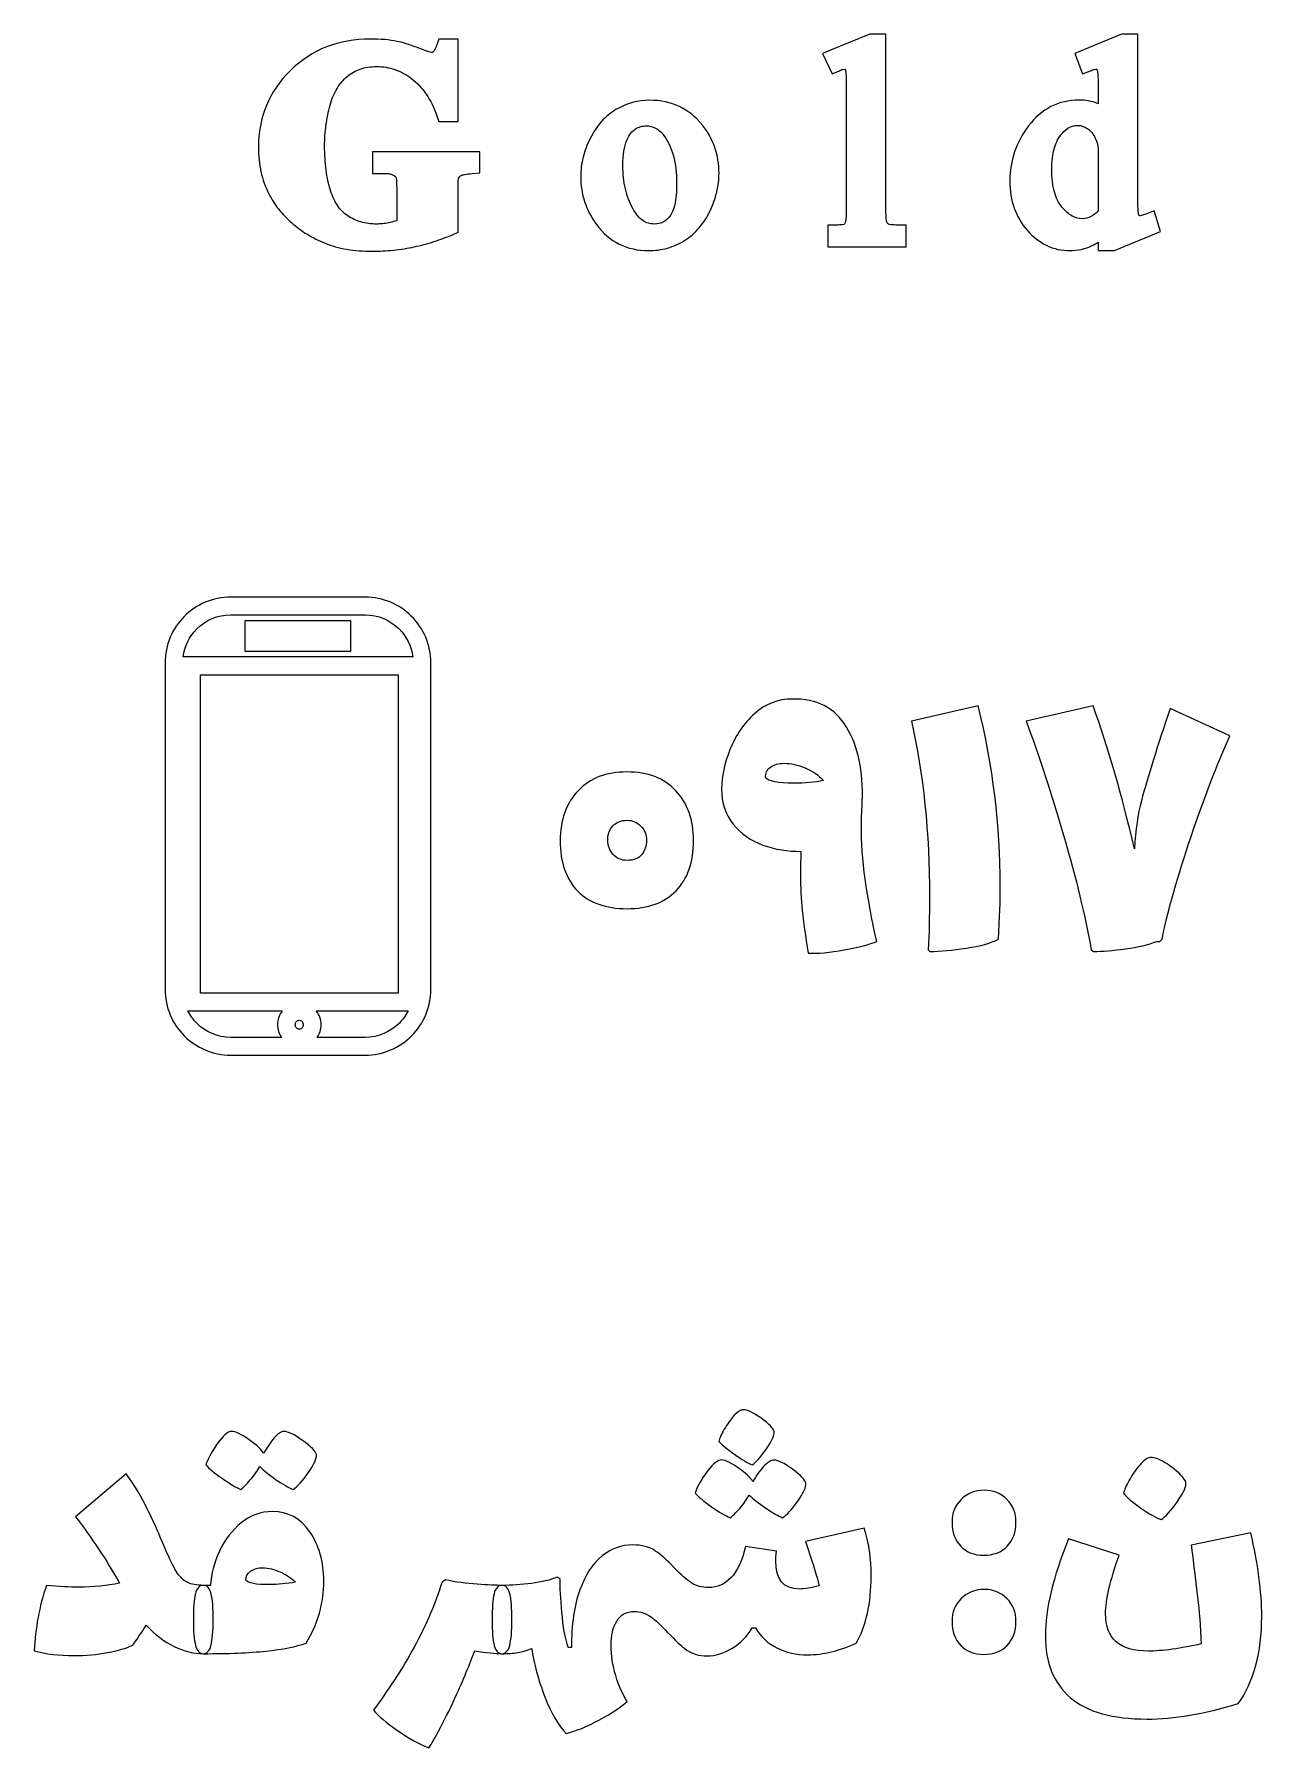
# Model space of a CAD drawing. Header units: millimetres. Extents: x -28.3 to 31.7, y -30.6 to 29.7.
# Drawn here: x 3.2 to 15.74, y -28.48 to -10.98 of the extents above; entities that cross this region are included whole.
import ezdxf

# ---------------------------------------------------------------- set-up
doc = ezdxf.new("R2010")
doc.units = ezdxf.units.MM
doc.header["$MEASUREMENT"] = 0
doc.layers.add('Layer 1', color=7, linetype='Continuous')

msp = doc.modelspace()

# ---------------------------------------------------------------- linework, layer by layer
at = {"layer": 'Layer 1', "color": 250}
for points, knots in [([(7.2886, -11.1371), (7.2965, -11.1232), (7.3044, -11.1053), (7.3119, -11.0836), (7.3119, -11.0836), (7.3318, -11.0263), (7.3318, -11.0263), (7.3318, -11.0263), (7.528, -11.0263), (7.528, -11.0263), (7.528, -11.0263), (7.528, -11.8692), (7.528, -11.8692), (7.528, -11.8692), (7.3314, -11.8692), (7.3314, -11.8692), (7.3314, -11.8692), (7.3116, -11.8112), (7.3116, -11.8112), (7.2827, -11.7269), (7.2466, -11.6526), (7.2037, -11.5889), (7.1614, -11.5264), (7.1127, -11.4741), (7.0578, -11.4324), (7.0024, -11.3903), (6.9442, -11.3586), (6.8839, -11.3376), (6.8251, -11.3173), (6.7628, -11.307), (6.6969, -11.307), (6.6349, -11.307), (6.5787, -11.3155), (6.5289, -11.3324), (6.4802, -11.3489), (6.4361, -11.3739), (6.3968, -11.4071), (6.3564, -11.4414), (6.3216, -11.4825), (6.2931, -11.5299), (6.2633, -11.5796), (6.2394, -11.6364), (6.2218, -11.7), (6.2031, -11.7676), (6.1891, -11.8366), (6.1797, -11.9066), (6.1706, -11.975), (6.1659, -12.0461), (6.1659, -12.1192), (6.1659, -12.208), (6.171, -12.2901), (6.1811, -12.3649), (6.1911, -12.4398), (6.2065, -12.5098), (6.2266, -12.5741), (6.2455, -12.6349), (6.2701, -12.6871), (6.2998, -12.7303), (6.3283, -12.7716), (6.3628, -12.806), (6.4024, -12.8328), (6.4432, -12.8604), (6.4879, -12.8812), (6.5361, -12.8949), (6.5852, -12.9089), (6.639, -12.916), (6.6969, -12.916), (6.7178, -12.916), (6.738, -12.9149), (6.7572, -12.9129), (6.7776, -12.9108), (6.7987, -12.9073), (6.8204, -12.9029), (6.8426, -12.8983), (6.8649, -12.8928), (6.8874, -12.8864), (6.8874, -12.8864), (6.9017, -12.8822), (6.9017, -12.8822), (6.9017, -12.8822), (6.9017, -12.5471), (6.9017, -12.5471), (6.9017, -12.5113), (6.9006, -12.4831), (6.8985, -12.4631), (6.8985, -12.4631), (6.8945, -12.4372), (6.8945, -12.4372), (6.8945, -12.4372), (6.8895, -12.4313), (6.8895, -12.4313), (6.8845, -12.4263), (6.8769, -12.4211), (6.8673, -12.4159), (6.8578, -12.4108), (6.847, -12.4069), (6.8357, -12.4044), (6.8231, -12.4016), (6.8076, -12.4001), (6.7896, -12.4001), (6.7896, -12.4001), (6.6554, -12.4001), (6.6554, -12.4001), (6.6554, -12.4001), (6.6554, -12.1771), (6.6554, -12.1771), (6.6554, -12.1771), (7.7516, -12.1771), (7.7516, -12.1771), (7.7516, -12.1771), (7.7516, -12.3943), (7.7516, -12.3943), (7.7516, -12.3943), (7.6719, -12.3998), (7.6719, -12.3998), (7.6412, -12.4018), (7.6151, -12.4051), (7.594, -12.4092), (7.5782, -12.4122), (7.5669, -12.4157), (7.5606, -12.419), (7.556, -12.4213), (7.5518, -12.4249), (7.5481, -12.429), (7.5426, -12.4351), (7.5379, -12.4425), (7.5345, -12.4506), (7.5345, -12.4506), (7.5318, -12.4566), (7.5318, -12.4566), (7.5318, -12.4566), (7.5309, -12.4712), (7.5309, -12.4712), (7.529, -12.4888), (7.528, -12.5142), (7.528, -12.5471), (7.528, -12.5471), (7.528, -12.9988), (7.528, -12.9988), (7.528, -12.9988), (7.477, -13.0214), (7.477, -13.0214), (7.4146, -13.0491), (7.3496, -13.0738), (7.2827, -13.0954), (7.2166, -13.1167), (7.1494, -13.1346), (7.0815, -13.1489), (7.0135, -13.1635), (6.943, -13.1745), (6.8708, -13.1819), (6.7982, -13.1894), (6.7255, -13.1932), (6.6533, -13.1932), (6.5597, -13.1932), (6.4726, -13.1864), (6.3922, -13.1732), (6.3105, -13.1598), (6.2364, -13.1392), (6.1705, -13.1121), (6.106, -13.0856), (6.0455, -13.0552), (5.9895, -13.0208), (5.9331, -12.9863), (5.8798, -12.9471), (5.83, -12.9038), (5.7804, -12.8609), (5.7359, -12.8143), (5.6968, -12.7646), (5.6579, -12.7152), (5.6241, -12.6623), (5.5959, -12.6064), (5.5602, -12.5352), (5.5333, -12.4602), (5.5156, -12.3816), (5.4978, -12.3027), (5.4887, -12.2204), (5.4887, -12.1348), (5.4887, -11.9801), (5.5162, -11.8365), (5.5709, -11.7047), (5.6255, -11.5732), (5.7076, -11.4538), (5.8165, -11.347), (6.0346, -11.1332), (6.3081, -11.0263), (6.6357, -11.0263), (6.6859, -11.0263), (6.7339, -11.0283), (6.779, -11.0323), (6.8237, -11.0361), (6.8666, -11.0421), (6.9072, -11.0501), (6.9312, -11.0544), (6.9622, -11.0625), (6.9994, -11.0741), (7.033, -11.0846), (7.0741, -11.0992), (7.1227, -11.1174), (7.1687, -11.1347), (7.2042, -11.1475), (7.2285, -11.1553), (7.2285, -11.1553), (7.2558, -11.1641), (7.2558, -11.1641), (7.2558, -11.1641), (7.2643, -11.1626), (7.2643, -11.1626), (7.2643, -11.1626), (7.275, -11.1562), (7.275, -11.1562), (7.2784, -11.1531), (7.2831, -11.1467), (7.2886, -11.1371)], [0, 0, 0, 0, 0.0140845, 0.0140845, 0.0140845, 0.028169, 0.028169, 0.028169, 0.0422535, 0.0422535, 0.0422535, 0.056338, 0.056338, 0.056338, 0.0704225, 0.0704225, 0.0704225, 0.084507, 0.084507, 0.084507, 0.0985915, 0.0985915, 0.0985915, 0.1126761, 0.1126761, 0.1126761, 0.1267606, 0.1267606, 0.1267606, 0.1408451, 0.1408451, 0.1408451, 0.1549296, 0.1549296, 0.1549296, 0.1690141, 0.1690141, 0.1690141, 0.1830986, 0.1830986, 0.1830986, 0.1971831, 0.1971831, 0.1971831, 0.2112676, 0.2112676, 0.2112676, 0.2253521, 0.2253521, 0.2253521, 0.2394366, 0.2394366, 0.2394366, 0.2535211, 0.2535211, 0.2535211, 0.2676056, 0.2676056, 0.2676056, 0.2816901, 0.2816901, 0.2816901, 0.2957746, 0.2957746, 0.2957746, 0.3098592, 0.3098592, 0.3098592, 0.3239437, 0.3239437, 0.3239437, 0.3380282, 0.3380282, 0.3380282, 0.3521127, 0.3521127, 0.3521127, 0.3661972, 0.3661972, 0.3661972, 0.3802817, 0.3802817, 0.3802817, 0.3943662, 0.3943662, 0.3943662, 0.4084507, 0.4084507, 0.4084507, 0.4225352, 0.4225352, 0.4225352, 0.4366197, 0.4366197, 0.4366197, 0.4507042, 0.4507042, 0.4507042, 0.4647887, 0.4647887, 0.4647887, 0.4788732, 0.4788732, 0.4788732, 0.4929577, 0.4929577, 0.4929577, 0.5070423, 0.5070423, 0.5070423, 0.5211268, 0.5211268, 0.5211268, 0.5352113, 0.5352113, 0.5352113, 0.5492958, 0.5492958, 0.5492958, 0.5633803, 0.5633803, 0.5633803, 0.5774648, 0.5774648, 0.5774648, 0.5915493, 0.5915493, 0.5915493, 0.6056338, 0.6056338, 0.6056338, 0.6197183, 0.6197183, 0.6197183, 0.6338028, 0.6338028, 0.6338028, 0.6478873, 0.6478873, 0.6478873, 0.6619718, 0.6619718, 0.6619718, 0.6760563, 0.6760563, 0.6760563, 0.6901408, 0.6901408, 0.6901408, 0.7042254, 0.7042254, 0.7042254, 0.7183099, 0.7183099, 0.7183099, 0.7323944, 0.7323944, 0.7323944, 0.7464789, 0.7464789, 0.7464789, 0.7605634, 0.7605634, 0.7605634, 0.7746479, 0.7746479, 0.7746479, 0.7887324, 0.7887324, 0.7887324, 0.8028169, 0.8028169, 0.8028169, 0.8169014, 0.8169014, 0.8169014, 0.8309859, 0.8309859, 0.8309859, 0.8450704, 0.8450704, 0.8450704, 0.8591549, 0.8591549, 0.8591549, 0.8732394, 0.8732394, 0.8732394, 0.8873239, 0.8873239, 0.8873239, 0.9014085, 0.9014085, 0.9014085, 0.915493, 0.915493, 0.915493, 0.9295775, 0.9295775, 0.9295775, 0.943662, 0.943662, 0.943662, 0.9577465, 0.9577465, 0.9577465, 0.971831, 0.971831, 0.971831, 0.9859155, 0.9859155, 0.9859155, 1, 1, 1, 1]), ([(11.3343, -11.1411), (11.3343, -11.1411), (11.735, -10.9773), (11.735, -10.9773), (11.735, -10.9773), (11.899, -10.9773), (11.899, -10.9773), (11.899, -10.9773), (11.899, -12.7706), (11.899, -12.7706), (11.899, -12.8096), (11.9002, -12.8406), (11.9026, -12.8632), (11.9045, -12.8809), (11.9066, -12.8924), (11.9087, -12.8972), (11.9087, -12.8972), (11.916, -12.9093), (11.916, -12.9093), (11.916, -12.9093), (11.9266, -12.9171), (11.9266, -12.9171), (11.9294, -12.9188), (11.9374, -12.9206), (11.9501, -12.9224), (11.9679, -12.925), (11.9919, -12.9264), (12.0216, -12.9264), (12.0216, -12.9264), (12.1069, -12.9264), (12.1069, -12.9264), (12.1069, -12.9264), (12.1069, -13.1475), (12.1069, -13.1475), (12.1069, -13.1475), (11.3058, -13.1475), (11.3058, -13.1475), (11.3058, -13.1475), (11.3058, -12.9264), (11.3058, -12.9264), (11.3058, -12.9264), (11.3911, -12.9264), (11.3911, -12.9264), (11.4169, -12.9264), (11.4378, -12.9251), (11.4532, -12.9228), (11.4532, -12.9228), (11.4701, -12.9196), (11.4701, -12.9196), (11.4701, -12.9196), (11.4755, -12.9148), (11.4755, -12.9148), (11.4755, -12.9148), (11.4837, -12.9001), (11.4837, -12.9001), (11.4863, -12.8941), (11.4885, -12.8814), (11.4905, -12.8625), (11.4929, -12.8397), (11.4942, -12.809), (11.4942, -12.7706), (11.4942, -12.7706), (11.4942, -11.6023), (11.4942, -11.6023), (11.4942, -11.5253), (11.4935, -11.4674), (11.4922, -11.4292), (11.4909, -11.3897), (11.4888, -11.3634), (11.4863, -11.3505), (11.4863, -11.3505), (11.482, -11.333), (11.482, -11.333), (11.482, -11.333), (11.4623, -11.336), (11.4623, -11.336), (11.4505, -11.3391), (11.4372, -11.3435), (11.4234, -11.3493), (11.4234, -11.3493), (11.3494, -11.3798), (11.3494, -11.3798), (11.3494, -11.3798), (11.2503, -11.1754), (11.2503, -11.1754), (11.2503, -11.1754), (11.3343, -11.1411), (11.3343, -11.1411)], [0, 0, 0, 0, 0.0344828, 0.0344828, 0.0344828, 0.0689655, 0.0689655, 0.0689655, 0.1034483, 0.1034483, 0.1034483, 0.137931, 0.137931, 0.137931, 0.1724138, 0.1724138, 0.1724138, 0.2068966, 0.2068966, 0.2068966, 0.2413793, 0.2413793, 0.2413793, 0.2758621, 0.2758621, 0.2758621, 0.3103448, 0.3103448, 0.3103448, 0.3448276, 0.3448276, 0.3448276, 0.3793103, 0.3793103, 0.3793103, 0.4137931, 0.4137931, 0.4137931, 0.4482759, 0.4482759, 0.4482759, 0.4827586, 0.4827586, 0.4827586, 0.5172414, 0.5172414, 0.5172414, 0.5517241, 0.5517241, 0.5517241, 0.5862069, 0.5862069, 0.5862069, 0.6206897, 0.6206897, 0.6206897, 0.6551724, 0.6551724, 0.6551724, 0.6896552, 0.6896552, 0.6896552, 0.7241379, 0.7241379, 0.7241379, 0.7586207, 0.7586207, 0.7586207, 0.7931034, 0.7931034, 0.7931034, 0.8275862, 0.8275862, 0.8275862, 0.862069, 0.862069, 0.862069, 0.8965517, 0.8965517, 0.8965517, 0.9310345, 0.9310345, 0.9310345, 0.9655172, 0.9655172, 0.9655172, 1, 1, 1, 1]), ([(14.2174, -13.1877), (14.2174, -13.1877), (14.0675, -13.1877), (14.0675, -13.1877), (14.0675, -13.1877), (14.0675, -13.1002), (14.0675, -13.1002), (14.0468, -13.1136), (14.0263, -13.1254), (14.0058, -13.1351), (13.9704, -13.1526), (13.9332, -13.1657), (13.8942, -13.1745), (13.8552, -13.1832), (13.8156, -13.1877), (13.7756, -13.1877), (13.6929, -13.1877), (13.6145, -13.1699), (13.5412, -13.1347), (13.4691, -13.1001), (13.403, -13.0489), (13.3433, -12.9818), (13.2242, -12.8472), (13.1645, -12.6773), (13.1645, -12.4721), (13.1645, -12.3704), (13.1807, -12.2725), (13.2127, -12.1789), (13.2446, -12.0859), (13.2924, -11.9972), (13.3558, -11.9134), (13.421, -11.8269), (13.4973, -11.7613), (13.5838, -11.7168), (13.6709, -11.6722), (13.767, -11.6498), (13.8717, -11.6498), (13.9388, -11.6498), (14.0011, -11.6609), (14.0583, -11.6829), (14.0583, -11.6829), (14.0675, -11.6868), (14.0675, -11.6868), (14.0675, -11.6868), (14.0675, -11.6057), (14.0675, -11.6057), (14.0675, -11.5284), (14.0667, -11.4701), (14.0652, -11.4311), (14.0637, -11.3922), (14.0616, -11.3661), (14.0587, -11.3532), (14.0587, -11.3532), (14.0539, -11.3331), (14.0539, -11.3331), (14.0468, -11.3331), (14.039, -11.3343), (14.0306, -11.3362), (14.0176, -11.3394), (14.0032, -11.344), (13.9872, -11.3501), (13.9872, -11.3501), (13.9074, -11.3801), (13.9074, -11.3801), (13.9074, -11.3801), (13.8294, -11.1725), (13.8294, -11.1725), (13.8294, -11.1725), (14.3064, -10.9775), (14.3064, -10.9775), (14.3064, -10.9775), (14.4704, -10.9775), (14.4704, -10.9775), (14.4704, -10.9775), (14.4704, -12.5525), (14.4704, -12.5525), (14.4704, -12.6312), (14.4711, -12.6908), (14.4727, -12.7307), (14.4742, -12.7716), (14.4765, -12.7987), (14.479, -12.8113), (14.479, -12.8113), (14.4849, -12.8319), (14.4849, -12.8319), (14.4911, -12.8319), (14.4988, -12.8307), (14.5075, -12.8287), (14.5203, -12.8255), (14.5357, -12.8204), (14.5532, -12.8135), (14.5532, -12.8135), (14.6384, -12.7803), (14.6384, -12.7803), (14.6384, -12.7803), (14.7041, -12.9923), (14.7041, -12.9923), (14.7041, -12.9923), (14.2341, -13.1877), (14.2341, -13.1877), (14.2341, -13.1877), (14.2174, -13.1877), (14.2174, -13.1877)], [0, 0, 0, 0, 0.0294118, 0.0294118, 0.0294118, 0.0588235, 0.0588235, 0.0588235, 0.0882353, 0.0882353, 0.0882353, 0.1176471, 0.1176471, 0.1176471, 0.1470588, 0.1470588, 0.1470588, 0.1764706, 0.1764706, 0.1764706, 0.2058824, 0.2058824, 0.2058824, 0.2352941, 0.2352941, 0.2352941, 0.2647059, 0.2647059, 0.2647059, 0.2941176, 0.2941176, 0.2941176, 0.3235294, 0.3235294, 0.3235294, 0.3529412, 0.3529412, 0.3529412, 0.3823529, 0.3823529, 0.3823529, 0.4117647, 0.4117647, 0.4117647, 0.4411765, 0.4411765, 0.4411765, 0.4705882, 0.4705882, 0.4705882, 0.5, 0.5, 0.5, 0.5294118, 0.5294118, 0.5294118, 0.5588235, 0.5588235, 0.5588235, 0.5882353, 0.5882353, 0.5882353, 0.6176471, 0.6176471, 0.6176471, 0.6470588, 0.6470588, 0.6470588, 0.6764706, 0.6764706, 0.6764706, 0.7058824, 0.7058824, 0.7058824, 0.7352941, 0.7352941, 0.7352941, 0.7647059, 0.7647059, 0.7647059, 0.7941176, 0.7941176, 0.7941176, 0.8235294, 0.8235294, 0.8235294, 0.8529412, 0.8529412, 0.8529412, 0.8823529, 0.8823529, 0.8823529, 0.9117647, 0.9117647, 0.9117647, 0.9411765, 0.9411765, 0.9411765, 0.9705882, 0.9705882, 0.9705882, 1, 1, 1, 1]), ([(8.9919, -11.8705), (9.0364, -11.8209), (9.0864, -11.7797), (9.1415, -11.7474), (9.2505, -11.6834), (9.3664, -11.6513), (9.4885, -11.6513), (9.5986, -11.6513), (9.6989, -11.6727), (9.7889, -11.7151), (9.8791, -11.7578), (9.9579, -11.8213), (10.0249, -11.9055), (10.0811, -11.9769), (10.1234, -12.0537), (10.1515, -12.1355), (10.1796, -12.2172), (10.1938, -12.3039), (10.1938, -12.3952), (10.1938, -12.4594), (10.1861, -12.524), (10.1708, -12.5886), (10.1557, -12.6519), (10.1329, -12.7163), (10.1024, -12.7809), (10.0718, -12.8458), (10.0348, -12.9038), (9.9916, -12.9545), (9.9483, -13.0057), (9.8984, -13.0489), (9.8429, -13.0838), (9.7878, -13.1183), (9.7292, -13.1443), (9.6671, -13.1616), (9.6051, -13.1791), (9.5402, -13.1877), (9.4729, -13.1877), (9.3633, -13.1877), (9.2635, -13.1652), (9.1741, -13.1204), (9.0847, -13.0756), (9.0073, -13.0089), (8.9415, -12.9208), (8.8882, -12.848), (8.8483, -12.7709), (8.8216, -12.6891), (8.7948, -12.6073), (8.7815, -12.5215), (8.7815, -12.4318), (8.7815, -12.3661), (8.7896, -12.3), (8.8059, -12.2344), (8.8222, -12.1691), (8.8462, -12.1046), (8.8777, -12.0412), (8.9108, -11.9757), (8.9488, -11.9187), (8.9919, -11.8705)], [0, 0, 0, 0, 0.0526316, 0.0526316, 0.0526316, 0.1052632, 0.1052632, 0.1052632, 0.1578947, 0.1578947, 0.1578947, 0.2105263, 0.2105263, 0.2105263, 0.2631579, 0.2631579, 0.2631579, 0.3157895, 0.3157895, 0.3157895, 0.3684211, 0.3684211, 0.3684211, 0.4210526, 0.4210526, 0.4210526, 0.4736842, 0.4736842, 0.4736842, 0.5263158, 0.5263158, 0.5263158, 0.5789474, 0.5789474, 0.5789474, 0.6315789, 0.6315789, 0.6315789, 0.6842105, 0.6842105, 0.6842105, 0.7368421, 0.7368421, 0.7368421, 0.7894737, 0.7894737, 0.7894737, 0.8421053, 0.8421053, 0.8421053, 0.8947368, 0.8947368, 0.8947368, 0.9473684, 0.9473684, 0.9473684, 1, 1, 1, 1]), ([(9.7274, -12.2182), (9.7058, -12.1381), (9.6737, -12.0695), (9.6315, -12.0128), (9.6061, -11.9784), (9.5776, -11.9528), (9.5465, -11.9364), (9.5167, -11.9208), (9.4828, -11.9128), (9.4449, -11.9128), (9.4285, -11.9128), (9.4118, -11.9153), (9.3951, -11.9203), (9.3764, -11.9258), (9.3574, -11.9343), (9.3386, -11.9453), (9.3228, -11.9545), (9.3078, -11.9682), (9.2939, -11.9859), (9.2785, -12.0056), (9.2644, -12.0305), (9.2518, -12.0606), (9.2256, -12.1236), (9.2123, -12.2082), (9.2123, -12.313), (9.2123, -12.4007), (9.221, -12.4818), (9.2379, -12.5558), (9.2547, -12.6288), (9.2799, -12.6961), (9.3134, -12.7569), (9.3442, -12.8129), (9.3787, -12.8542), (9.4167, -12.8804), (9.451, -12.9041), (9.4901, -12.916), (9.5339, -12.916), (9.5665, -12.916), (9.5953, -12.9098), (9.6201, -12.8973), (9.6458, -12.8845), (9.6696, -12.8642), (9.6912, -12.8366), (9.7128, -12.8093), (9.7297, -12.7698), (9.7413, -12.7183), (9.7544, -12.6608), (9.7611, -12.5891), (9.7611, -12.5036), (9.7611, -12.3965), (9.7498, -12.3012), (9.7274, -12.2182)], [0, 0, 0, 0, 0.0588235, 0.0588235, 0.0588235, 0.1176471, 0.1176471, 0.1176471, 0.1764706, 0.1764706, 0.1764706, 0.2352941, 0.2352941, 0.2352941, 0.2941176, 0.2941176, 0.2941176, 0.3529412, 0.3529412, 0.3529412, 0.4117647, 0.4117647, 0.4117647, 0.4705882, 0.4705882, 0.4705882, 0.5294118, 0.5294118, 0.5294118, 0.5882353, 0.5882353, 0.5882353, 0.6470588, 0.6470588, 0.6470588, 0.7058824, 0.7058824, 0.7058824, 0.7647059, 0.7647059, 0.7647059, 0.8235294, 0.8235294, 0.8235294, 0.8823529, 0.8823529, 0.8823529, 0.9411765, 0.9411765, 0.9411765, 1, 1, 1, 1]), ([(13.8024, -12.8348), (13.8353, -12.8527), (13.8702, -12.8617), (13.9066, -12.8617), (13.9352, -12.8617), (13.964, -12.8543), (13.9925, -12.8395), (14.0176, -12.8268), (14.0424, -12.8084), (14.0675, -12.7848), (14.0675, -12.7848), (14.0675, -12.1573), (14.0675, -12.1573), (14.0655, -12.1332), (14.0612, -12.1097), (14.0549, -12.0875), (14.0484, -12.0641), (14.0394, -12.0422), (14.0285, -12.022), (14.0179, -12.0026), (14.0054, -11.9853), (13.9915, -11.9705), (13.9787, -11.9569), (13.9642, -11.9453), (13.9481, -11.936), (13.9316, -11.926), (13.9151, -11.9187), (13.8992, -11.9141), (13.8851, -11.9099), (13.8705, -11.9077), (13.8559, -11.9077), (13.8279, -11.9077), (13.8013, -11.9139), (13.7767, -11.9264), (13.7496, -11.9398), (13.7234, -11.9612), (13.6981, -11.9901), (13.6637, -12.0294), (13.6376, -12.0785), (13.6201, -12.1374), (13.6013, -12.2), (13.5918, -12.2745), (13.5918, -12.3602), (13.5918, -12.4473), (13.6011, -12.5233), (13.6195, -12.588), (13.6369, -12.6493), (13.6627, -12.7006), (13.6965, -12.742), (13.7307, -12.7839), (13.7661, -12.8147), (13.8024, -12.8348)], [0, 0, 0, 0, 0.0588235, 0.0588235, 0.0588235, 0.1176471, 0.1176471, 0.1176471, 0.1764706, 0.1764706, 0.1764706, 0.2352941, 0.2352941, 0.2352941, 0.2941176, 0.2941176, 0.2941176, 0.3529412, 0.3529412, 0.3529412, 0.4117647, 0.4117647, 0.4117647, 0.4705882, 0.4705882, 0.4705882, 0.5294118, 0.5294118, 0.5294118, 0.5882353, 0.5882353, 0.5882353, 0.6470588, 0.6470588, 0.6470588, 0.7058824, 0.7058824, 0.7058824, 0.7647059, 0.7647059, 0.7647059, 0.8235294, 0.8235294, 0.8235294, 0.8823529, 0.8823529, 0.8823529, 0.9411765, 0.9411765, 0.9411765, 1, 1, 1, 1]), ([(6.5784, -21.4062), (6.5784, -21.4062), (5.2083, -21.4062), (5.2083, -21.4062), (5.0228, -21.4062), (4.8545, -21.3308), (4.7327, -21.209), (4.6108, -21.0875), (4.5354, -20.919), (4.5354, -20.7333), (4.5354, -20.7333), (4.5354, -17.3997), (4.5354, -17.3997), (4.5354, -17.2139), (4.6108, -17.0457), (4.7325, -16.924), (4.8542, -16.8017), (5.0224, -16.7264), (5.2083, -16.7264), (5.2083, -16.7264), (6.5784, -16.7264), (6.5784, -16.7264), (6.7643, -16.7264), (6.9324, -16.8017), (7.0542, -16.9235), (7.176, -17.0457), (7.2512, -17.2139), (7.2512, -17.3997), (7.2512, -17.3997), (7.2512, -20.7333), (7.2512, -20.7333), (7.2512, -20.919), (7.176, -21.0875), (7.0542, -21.2093), (6.9321, -21.3308), (6.7639, -21.4062), (6.5784, -21.4062)], [0, 0, 0, 0, 0.0833333, 0.0833333, 0.0833333, 0.1666667, 0.1666667, 0.1666667, 0.25, 0.25, 0.25, 0.3333333, 0.3333333, 0.3333333, 0.4166667, 0.4166667, 0.4166667, 0.5, 0.5, 0.5, 0.5833333, 0.5833333, 0.5833333, 0.6666667, 0.6666667, 0.6666667, 0.75, 0.75, 0.75, 0.8333333, 0.8333333, 0.8333333, 0.9166667, 0.9166667, 0.9166667, 1, 1, 1, 1]), ([(4.8608, -17.0519), (4.7858, -17.127), (4.7348, -17.227), (4.7209, -17.3382), (4.7209, -17.3382), (7.0657, -17.3382), (7.0657, -17.3382), (7.052, -17.227), (7.0008, -17.127), (6.9259, -17.0518), (6.8368, -16.9632), (6.7139, -16.908), (6.5784, -16.908), (6.5784, -16.908), (5.2083, -16.908), (5.2083, -16.908), (5.0727, -16.908), (4.9499, -16.9632), (4.8608, -17.0519)], [0, 0, 0, 0, 0.1666667, 0.1666667, 0.1666667, 0.3333333, 0.3333333, 0.3333333, 0.5, 0.5, 0.5, 0.6666667, 0.6666667, 0.6666667, 0.8333333, 0.8333333, 0.8333333, 1, 1, 1, 1]), ([(6.3437, -17.2776), (6.3437, -17.2776), (5.3519, -17.2776), (5.3519, -17.2776), (5.3519, -17.2776), (5.3519, -16.971), (5.3519, -16.971), (5.3519, -16.971), (6.4346, -16.971), (6.4346, -16.971), (6.4346, -16.971), (6.4346, -17.2776), (6.4346, -17.2776), (6.4346, -17.2776), (6.3437, -17.2776), (6.3437, -17.2776)], [0, 0, 0, 0, 0.2, 0.2, 0.2, 0.4, 0.4, 0.4, 0.6, 0.6, 0.6, 0.8, 0.8, 0.8, 1, 1, 1, 1]), ([(4.8975, -20.772), (4.8975, -20.772), (6.9163, -20.772), (6.9163, -20.772), (6.9163, -20.772), (6.9163, -17.5199), (6.9163, -17.5199), (6.9163, -17.5199), (4.8975, -17.5199), (4.8975, -17.5199), (4.8975, -17.5199), (4.8975, -20.772), (4.8975, -20.772)], [0, 0, 0, 0, 0.25, 0.25, 0.25, 0.5, 0.5, 0.5, 0.75, 0.75, 0.75, 1, 1, 1, 1]), ([(11.6564, -18.8173), (11.6506, -18.9289), (11.6477, -19.0097), (11.6477, -19.0597), (11.6477, -19.3975), (11.7006, -19.7925), (11.8063, -20.245), (11.7328, -20.2743), (11.622, -20.303), (11.4736, -20.3308), (11.3253, -20.3588), (11.2026, -20.3698), (11.1056, -20.3639), (11.0763, -20.1877), (11.0557, -20.0422), (11.044, -19.9277), (11.0323, -19.8131), (11.0263, -19.6942), (11.0263, -19.5707), (11.0263, -19.468), (11.0278, -19.3857), (11.0307, -19.324), (10.8957, -19.327), (10.7664, -19.3057), (10.643, -19.2602), (10.5197, -19.2146), (10.4183, -19.1434), (10.339, -19.0464), (10.2597, -18.9495), (10.22, -18.829), (10.22, -18.685), (10.22, -18.5617), (10.2486, -18.4281), (10.3059, -18.2841), (10.3632, -18.1402), (10.4469, -18.0182), (10.5571, -17.9184), (10.6672, -17.8185), (10.7958, -17.7686), (10.9426, -17.7686), (11.1924, -17.7627), (11.3766, -17.8581), (11.4957, -18.0549), (11.6146, -18.2518), (11.6683, -18.5059), (11.6564, -18.8173)], [0, 0, 0, 0, 0.0666667, 0.0666667, 0.0666667, 0.1333333, 0.1333333, 0.1333333, 0.2, 0.2, 0.2, 0.2666667, 0.2666667, 0.2666667, 0.3333333, 0.3333333, 0.3333333, 0.4, 0.4, 0.4, 0.4666667, 0.4666667, 0.4666667, 0.5333333, 0.5333333, 0.5333333, 0.6, 0.6, 0.6, 0.6666667, 0.6666667, 0.6666667, 0.7333333, 0.7333333, 0.7333333, 0.8, 0.8, 0.8, 0.8666667, 0.8666667, 0.8666667, 0.9333333, 0.9333333, 0.9333333, 1, 1, 1, 1]), ([(12.3306, -20.3287), (12.3395, -20.1641), (12.3439, -19.9865), (12.3439, -19.7954), (12.3439, -19.1286), (12.2822, -18.5279), (12.1588, -17.9933), (12.1588, -17.9933), (12.8418, -17.8391), (12.8418, -17.8391), (12.9916, -18.4471), (13.0665, -19.0597), (13.0665, -19.6765), (13.0665, -19.8234), (13.0606, -20.0055), (13.0489, -20.2229), (12.9725, -20.2611), (12.8631, -20.2912), (12.7206, -20.3133), (12.5782, -20.3353), (12.4541, -20.3463), (12.3483, -20.3463), (12.3483, -20.3463), (12.3306, -20.3287), (12.3306, -20.3287)], [0, 0, 0, 0, 0.125, 0.125, 0.125, 0.25, 0.25, 0.25, 0.375, 0.375, 0.375, 0.5, 0.5, 0.5, 0.625, 0.625, 0.625, 0.75, 0.75, 0.75, 0.875, 0.875, 0.875, 1, 1, 1, 1]), ([(15.4108, -18.1431), (15.2462, -18.522), (15.0979, -18.9157), (14.9657, -19.324), (14.8335, -19.7324), (14.7513, -20.032), (14.7189, -20.2229), (14.7189, -20.2229), (14.6969, -20.245), (14.6969, -20.245), (14.6969, -20.245), (14.666, -20.245), (14.666, -20.245), (14.5808, -20.2772), (14.4744, -20.3022), (14.3466, -20.3199), (14.2188, -20.3375), (14.1093, -20.3463), (14.0183, -20.3463), (14.0183, -20.3463), (13.9962, -20.3287), (13.9962, -20.3287), (13.9346, -19.9879), (13.8413, -19.6016), (13.7164, -19.1698), (13.5916, -18.738), (13.4631, -18.3457), (13.3309, -17.9933), (13.3309, -17.9933), (14.0139, -17.8391), (14.0139, -17.8391), (14.1696, -18.2679), (14.3106, -18.7541), (14.4369, -19.2976), (14.4487, -19.1037), (14.4721, -18.9406), (14.5074, -18.8085), (14.575, -18.5587), (14.6734, -18.2445), (14.8026, -17.8654), (14.8026, -17.8654), (15.4108, -18.1431), (15.4108, -18.1431)], [0, 0, 0, 0, 0.0714286, 0.0714286, 0.0714286, 0.1428571, 0.1428571, 0.1428571, 0.2142857, 0.2142857, 0.2142857, 0.2857143, 0.2857143, 0.2857143, 0.3571429, 0.3571429, 0.3571429, 0.4285714, 0.4285714, 0.4285714, 0.5, 0.5, 0.5, 0.5714286, 0.5714286, 0.5714286, 0.6428571, 0.6428571, 0.6428571, 0.7142857, 0.7142857, 0.7142857, 0.7857143, 0.7857143, 0.7857143, 0.8571429, 0.8571429, 0.8571429, 0.9285714, 0.9285714, 0.9285714, 1, 1, 1, 1]), ([(9.255, -19.9101), (9.0376, -19.9101), (8.8695, -19.8498), (8.7504, -19.7294), (8.6315, -19.6089), (8.572, -19.4371), (8.572, -19.2139), (8.572, -19.0023), (8.6329, -18.8327), (8.7549, -18.7049), (8.8768, -18.5771), (9.0435, -18.5132), (9.255, -18.5132), (9.4665, -18.5132), (9.6325, -18.5771), (9.7529, -18.7049), (9.8733, -18.8327), (9.9336, -19.0023), (9.9336, -19.2139), (9.9336, -19.4342), (9.8741, -19.6053), (9.7552, -19.7272), (9.6361, -19.8491), (9.4694, -19.9101), (9.255, -19.9101)], [0, 0, 0, 0, 0.125, 0.125, 0.125, 0.25, 0.25, 0.25, 0.375, 0.375, 0.375, 0.5, 0.5, 0.5, 0.625, 0.625, 0.625, 0.75, 0.75, 0.75, 0.875, 0.875, 0.875, 1, 1, 1, 1]), ([(10.9603, -18.6278), (11.0719, -18.6278), (11.1718, -18.619), (11.2599, -18.6013), (11.2099, -18.5456), (11.1483, -18.5022), (11.0749, -18.4713), (11.0014, -18.4405), (10.9295, -18.425), (10.8589, -18.425), (10.8031, -18.425), (10.7569, -18.4383), (10.7202, -18.4648), (10.6834, -18.4912), (10.6665, -18.5264), (10.6695, -18.5705), (10.6989, -18.6087), (10.7958, -18.6278), (10.9603, -18.6278)], [0, 0, 0, 0, 0.1666667, 0.1666667, 0.1666667, 0.3333333, 0.3333333, 0.3333333, 0.5, 0.5, 0.5, 0.6666667, 0.6666667, 0.6666667, 0.8333333, 0.8333333, 0.8333333, 1, 1, 1, 1]), ([(9.255, -19.4165), (9.3225, -19.4165), (9.3725, -19.3967), (9.4048, -19.357), (9.4372, -19.3174), (9.4533, -19.2696), (9.4533, -19.2139), (9.4533, -19.1551), (9.4341, -19.1059), (9.396, -19.0662), (9.3578, -19.0266), (9.3108, -19.0067), (9.255, -19.0067), (9.1933, -19.0067), (9.1449, -19.0259), (9.1096, -19.0641), (9.0744, -19.1022), (9.0567, -19.1521), (9.0567, -19.2139), (9.0567, -19.2667), (9.075, -19.3137), (9.1118, -19.3549), (9.1485, -19.396), (9.1962, -19.4165), (9.255, -19.4165)], [0, 0, 0, 0, 0.125, 0.125, 0.125, 0.25, 0.25, 0.25, 0.375, 0.375, 0.375, 0.5, 0.5, 0.5, 0.625, 0.625, 0.625, 0.75, 0.75, 0.75, 0.875, 0.875, 0.875, 1, 1, 1, 1]), ([(5.2083, -21.2245), (5.2083, -21.2245), (5.7241, -21.2245), (5.7241, -21.2245), (5.6989, -21.1878), (5.6839, -21.1431), (5.6839, -21.0952), (5.6839, -21.0419), (5.7025, -20.9925), (5.7331, -20.9537), (5.7331, -20.9537), (4.7694, -20.9537), (4.7694, -20.9537), (4.793, -21.0008), (4.8241, -21.0437), (4.861, -21.0806), (4.9496, -21.1696), (5.0725, -21.2245), (5.2083, -21.2245)], [0, 0, 0, 0, 0.1666667, 0.1666667, 0.1666667, 0.3333333, 0.3333333, 0.3333333, 0.5, 0.5, 0.5, 0.6666667, 0.6666667, 0.6666667, 0.8333333, 0.8333333, 0.8333333, 1, 1, 1, 1]), ([(6.0898, -21.2245), (6.0898, -21.2245), (6.5784, -21.2245), (6.5784, -21.2245), (6.7141, -21.2245), (6.8371, -21.1696), (6.9257, -21.0812), (6.9625, -21.0437), (6.9938, -21.0008), (7.0174, -20.9537), (7.0174, -20.9537), (6.0807, -20.9537), (6.0807, -20.9537), (6.1113, -20.9926), (6.1298, -21.0419), (6.1298, -21.0952), (6.1298, -21.1431), (6.115, -21.1878), (6.0898, -21.2245)], [0, 0, 0, 0, 0.1666667, 0.1666667, 0.1666667, 0.3333333, 0.3333333, 0.3333333, 0.5, 0.5, 0.5, 0.6666667, 0.6666667, 0.6666667, 0.8333333, 0.8333333, 0.8333333, 1, 1, 1, 1]), ([(5.9349, -21.1285), (5.9429, -21.1202), (5.948, -21.1083), (5.948, -21.0952), (5.948, -21.082), (5.943, -21.0703), (5.9353, -21.0622), (5.928, -21.0547), (5.9178, -21.0499), (5.907, -21.0499), (5.8959, -21.0499), (5.8857, -21.0547), (5.8786, -21.0622), (5.8706, -21.0703), (5.8657, -21.082), (5.8657, -21.0952), (5.8657, -21.1084), (5.8706, -21.1202), (5.8785, -21.1282), (5.8857, -21.1358), (5.8959, -21.1405), (5.907, -21.1405), (5.9178, -21.1405), (5.928, -21.1359), (5.9349, -21.1285)], [0, 0, 0, 0, 0.125, 0.125, 0.125, 0.25, 0.25, 0.25, 0.375, 0.375, 0.375, 0.5, 0.5, 0.5, 0.625, 0.625, 0.625, 0.75, 0.75, 0.75, 0.875, 0.875, 0.875, 1, 1, 1, 1]), ([(10.5325, -25.5918), (10.4875, -25.5718), (10.4274, -25.5355), (10.3524, -25.4829), (10.2773, -25.4304), (10.2235, -25.3866), (10.191, -25.3516), (10.1985, -25.3216), (10.2173, -25.2803), (10.2473, -25.2278), (10.2773, -25.1753), (10.3105, -25.129), (10.3467, -25.0889), (10.383, -25.0489), (10.4149, -25.0289), (10.4424, -25.0289), (10.4825, -25.0289), (10.5431, -25.0577), (10.6244, -25.1152), (10.7057, -25.1727), (10.7501, -25.2178), (10.7576, -25.2503), (10.7626, -25.2853), (10.7364, -25.3441), (10.6788, -25.4267), (10.6213, -25.5092), (10.5725, -25.5642), (10.5325, -25.5918)], [0, 0, 0, 0, 0.1111111, 0.1111111, 0.1111111, 0.2222222, 0.2222222, 0.2222222, 0.3333333, 0.3333333, 0.3333333, 0.4444444, 0.4444444, 0.4444444, 0.5555556, 0.5555556, 0.5555556, 0.6666667, 0.6666667, 0.6666667, 0.7777778, 0.7777778, 0.7777778, 0.8888889, 0.8888889, 0.8888889, 1, 1, 1, 1]), ([(6.082, -25.4867), (6.087, -25.5242), (6.0595, -25.5855), (5.9995, -25.6706), (5.9394, -25.7556), (5.8882, -25.8132), (5.8456, -25.8432), (5.7981, -25.8232), (5.7381, -25.7888), (5.6655, -25.74), (5.593, -25.6912), (5.5392, -25.6468), (5.5042, -25.6068), (5.4792, -25.6518), (5.4466, -25.6981), (5.4066, -25.7456), (5.3666, -25.7931), (5.3341, -25.8257), (5.309, -25.8432), (5.259, -25.8207), (5.1952, -25.7825), (5.1177, -25.7287), (5.0401, -25.6749), (4.9851, -25.6293), (4.9526, -25.5918), (4.9676, -25.5392), (5.0051, -25.4692), (5.0651, -25.3816), (5.1252, -25.2941), (5.1752, -25.2503), (5.2152, -25.2503), (5.2553, -25.2503), (5.3153, -25.2784), (5.3953, -25.3347), (5.4754, -25.391), (5.5242, -25.4379), (5.5417, -25.4754), (5.5767, -25.4129), (5.613, -25.3597), (5.6505, -25.316), (5.688, -25.2722), (5.7218, -25.2503), (5.7518, -25.2503), (5.7919, -25.2503), (5.855, -25.2809), (5.9413, -25.3422), (6.0276, -25.4035), (6.0745, -25.4517), (6.082, -25.4867)], [0, 0, 0, 0, 0.0625, 0.0625, 0.0625, 0.125, 0.125, 0.125, 0.1875, 0.1875, 0.1875, 0.25, 0.25, 0.25, 0.3125, 0.3125, 0.3125, 0.375, 0.375, 0.375, 0.4375, 0.4375, 0.4375, 0.5, 0.5, 0.5, 0.5625, 0.5625, 0.5625, 0.625, 0.625, 0.625, 0.6875, 0.6875, 0.6875, 0.75, 0.75, 0.75, 0.8125, 0.8125, 0.8125, 0.875, 0.875, 0.875, 0.9375, 0.9375, 0.9375, 1, 1, 1, 1]), ([(10.3073, -26.1321), (10.2598, -26.1121), (10.1966, -26.0746), (10.1178, -26.0195), (10.039, -25.9645), (9.9834, -25.9182), (9.9509, -25.8807), (9.9634, -25.8307), (9.999, -25.7638), (10.0578, -25.6799), (10.1166, -25.5961), (10.166, -25.5505), (10.206, -25.543), (10.241, -25.5355), (10.3005, -25.5605), (10.3843, -25.618), (10.4681, -25.6756), (10.52, -25.7244), (10.54, -25.7644), (10.5725, -25.7043), (10.6088, -25.6524), (10.6488, -25.6087), (10.6888, -25.5649), (10.7239, -25.543), (10.7539, -25.543), (10.7964, -25.543), (10.8596, -25.5736), (10.9434, -25.6349), (11.0272, -25.6962), (11.0728, -25.7444), (11.0803, -25.7794), (11.0853, -25.8169), (11.0578, -25.8782), (10.9978, -25.9633), (10.9377, -26.0483), (10.8865, -26.1046), (10.8439, -26.1321), (10.8014, -26.1146), (10.7439, -26.0815), (10.6713, -26.0327), (10.5988, -25.9839), (10.5425, -25.9395), (10.5025, -25.8995), (10.4774, -25.9445), (10.4449, -25.9901), (10.4049, -26.0364), (10.3649, -26.0827), (10.3324, -26.1146), (10.3073, -26.1321)], [0, 0, 0, 0, 0.0625, 0.0625, 0.0625, 0.125, 0.125, 0.125, 0.1875, 0.1875, 0.1875, 0.25, 0.25, 0.25, 0.3125, 0.3125, 0.3125, 0.375, 0.375, 0.375, 0.4375, 0.4375, 0.4375, 0.5, 0.5, 0.5, 0.5625, 0.5625, 0.5625, 0.625, 0.625, 0.625, 0.6875, 0.6875, 0.6875, 0.75, 0.75, 0.75, 0.8125, 0.8125, 0.8125, 0.875, 0.875, 0.875, 0.9375, 0.9375, 0.9375, 1, 1, 1, 1]), ([(14.7088, -26.1509), (14.6563, -26.1309), (14.5875, -26.0915), (14.5024, -26.0327), (14.4174, -25.9739), (14.3586, -25.9232), (14.3261, -25.8807), (14.3336, -25.8482), (14.3529, -25.8038), (14.3842, -25.7475), (14.4155, -25.6912), (14.4511, -25.6399), (14.4912, -25.5936), (14.5312, -25.5474), (14.5662, -25.5217), (14.5962, -25.5167), (14.6237, -25.5117), (14.6656, -25.5242), (14.7219, -25.5542), (14.7782, -25.5843), (14.8308, -25.6212), (14.8795, -25.6649), (14.9283, -25.7087), (14.9552, -25.7431), (14.9602, -25.7681), (14.9702, -25.8057), (14.9421, -25.8713), (14.8758, -25.9651), (14.8095, -26.0589), (14.7538, -26.1209), (14.7088, -26.1509)], [0, 0, 0, 0, 0.1, 0.1, 0.1, 0.2, 0.2, 0.2, 0.3, 0.3, 0.3, 0.4, 0.4, 0.4, 0.5, 0.5, 0.5, 0.6, 0.6, 0.6, 0.7, 0.7, 0.7, 0.8, 0.8, 0.8, 0.9, 0.9, 0.9, 1, 1, 1, 1]), ([(4.9263, -26.8226), (4.9663, -26.8226), (4.9932, -26.8513), (5.007, -26.9089), (5.0207, -26.9664), (5.0276, -27.054), (5.0276, -27.1715), (5.0276, -27.2916), (5.0201, -27.3798), (5.0051, -27.4361), (4.9901, -27.4924), (4.9638, -27.5205), (4.9263, -27.5205), (4.8287, -27.5205), (4.7293, -27.4961), (4.628, -27.4473), (4.5266, -27.3985), (4.4322, -27.3254), (4.3447, -27.2278), (4.3146, -27.2753), (4.2684, -27.3441), (4.2058, -27.4342), (4.1408, -27.4642), (4.0551, -27.4892), (3.9488, -27.5092), (3.8425, -27.5293), (3.728, -27.5393), (3.6054, -27.5393), (3.4528, -27.5393), (3.3177, -27.523), (3.2002, -27.4905), (3.2102, -27.2603), (3.2515, -27.0377), (3.324, -26.8226), (3.4541, -26.8351), (3.5654, -26.8413), (3.658, -26.8413), (3.8056, -26.8413), (3.9431, -26.8276), (4.0707, -26.8), (3.9356, -26.5599), (3.7855, -26.3335), (3.6204, -26.1209), (3.6204, -26.1209), (4.1383, -25.6818), (4.1383, -25.6818), (4.2283, -25.8094), (4.3015, -25.9307), (4.3578, -26.0458), (4.4141, -26.1609), (4.4797, -26.3085), (4.5548, -26.4886), (4.5948, -26.5811), (4.6298, -26.6499), (4.6599, -26.695), (4.6899, -26.74), (4.7249, -26.7725), (4.7649, -26.7925), (4.8049, -26.8125), (4.8587, -26.8226), (4.9263, -26.8226)], [0, 0, 0, 0, 0.05, 0.05, 0.05, 0.1, 0.1, 0.1, 0.15, 0.15, 0.15, 0.2, 0.2, 0.2, 0.25, 0.25, 0.25, 0.3, 0.3, 0.3, 0.35, 0.35, 0.35, 0.4, 0.4, 0.4, 0.45, 0.45, 0.45, 0.5, 0.5, 0.5, 0.55, 0.55, 0.55, 0.6, 0.6, 0.6, 0.65, 0.65, 0.65, 0.7, 0.7, 0.7, 0.75, 0.75, 0.75, 0.8, 0.8, 0.8, 0.85, 0.85, 0.85, 0.9, 0.9, 0.9, 0.95, 0.95, 0.95, 1, 1, 1, 1]), ([(12.8965, -26.5149), (12.8014, -26.5149), (12.7239, -26.4842), (12.6639, -26.4229), (12.6038, -26.3616), (12.5738, -26.2797), (12.5738, -26.1771), (12.5738, -26.0846), (12.6051, -26.007), (12.6676, -25.9445), (12.7301, -25.882), (12.8089, -25.8507), (12.904, -25.8507), (12.9966, -25.8507), (13.0735, -25.882), (13.1348, -25.9445), (13.1961, -26.007), (13.2267, -26.0846), (13.2267, -26.1771), (13.2267, -26.2797), (13.1967, -26.3616), (13.1367, -26.4229), (13.0766, -26.4842), (12.9966, -26.5149), (12.8965, -26.5149)], [0, 0, 0, 0, 0.125, 0.125, 0.125, 0.25, 0.25, 0.25, 0.375, 0.375, 0.375, 0.5, 0.5, 0.5, 0.625, 0.625, 0.625, 0.75, 0.75, 0.75, 0.875, 0.875, 0.875, 1, 1, 1, 1]), ([(5.6318, -26.0683), (5.7919, -26.0683), (5.9194, -26.1371), (6.0145, -26.2747), (6.1096, -26.4123), (6.1571, -26.5799), (6.1571, -26.7775), (6.1571, -26.8876), (6.1421, -26.997), (6.1121, -27.1059), (6.082, -27.2147), (6.037, -27.3166), (5.977, -27.4117), (5.8744, -27.4492), (5.7374, -27.4767), (5.5661, -27.4942), (5.3947, -27.5117), (5.1815, -27.5205), (4.9263, -27.5205), (4.8888, -27.5205), (4.8625, -27.4924), (4.8475, -27.4361), (4.8325, -27.3798), (4.825, -27.2916), (4.825, -27.1715), (4.825, -27.054), (4.8319, -26.9664), (4.8456, -26.9089), (4.8594, -26.8513), (4.8863, -26.8226), (4.9263, -26.8226), (4.9263, -26.8226), (5.0013, -26.8226), (5.0013, -26.8226), (5.0064, -26.7075), (5.0364, -26.5912), (5.0914, -26.4736), (5.1464, -26.356), (5.2209, -26.2591), (5.3147, -26.1828), (5.4085, -26.1065), (5.5142, -26.0683), (5.6318, -26.0683)], [0, 0, 0, 0, 0.0714286, 0.0714286, 0.0714286, 0.1428571, 0.1428571, 0.1428571, 0.2142857, 0.2142857, 0.2142857, 0.2857143, 0.2857143, 0.2857143, 0.3571429, 0.3571429, 0.3571429, 0.4285714, 0.4285714, 0.4285714, 0.5, 0.5, 0.5, 0.5714286, 0.5714286, 0.5714286, 0.6428571, 0.6428571, 0.6428571, 0.7142857, 0.7142857, 0.7142857, 0.7857143, 0.7857143, 0.7857143, 0.8571429, 0.8571429, 0.8571429, 0.9285714, 0.9285714, 0.9285714, 1, 1, 1, 1]), ([(11.677, -26.2372), (11.7245, -26.3798), (11.7483, -26.5449), (11.7483, -26.7325), (11.7483, -26.8651), (11.7351, -26.9914), (11.7089, -27.1115), (11.6826, -27.2316), (11.6444, -27.3316), (11.5944, -27.4117), (11.4243, -27.4917), (11.2592, -27.5318), (11.0991, -27.5318), (10.9815, -27.5318), (10.8771, -27.5086), (10.7858, -27.4623), (10.6945, -27.4161), (10.6213, -27.3479), (10.5663, -27.2578), (10.5663, -27.2578), (10.5325, -27.2578), (10.5325, -27.2578), (10.4825, -27.3429), (10.4149, -27.4117), (10.3299, -27.4642), (10.2448, -27.5167), (10.1585, -27.543), (10.0709, -27.543), (9.9909, -27.543), (9.9227, -27.523), (9.8664, -27.483), (9.8101, -27.443), (9.7445, -27.3829), (9.6694, -27.3029), (9.6019, -27.2303), (9.5437, -27.1765), (9.4949, -27.1415), (9.4462, -27.1065), (9.3905, -27.089), (9.328, -27.089), (9.2479, -27.089), (9.1885, -27.1215), (9.1497, -27.1865), (9.111, -27.2516), (9.0916, -27.3366), (9.0916, -27.4417), (9.0916, -27.5368), (9.1072, -27.6374), (9.1385, -27.7438), (9.1697, -27.8501), (9.2091, -27.9383), (9.2567, -28.0083), (9.1966, -28.0633), (9.1022, -28.1259), (8.9734, -28.1959), (8.8445, -28.266), (8.7313, -28.3123), (8.6338, -28.3348), (8.5537, -28.2572), (8.4805, -28.1321), (8.4143, -27.9595), (8.348, -27.7869), (8.3036, -27.6231), (8.281, -27.468), (8.231, -27.488), (8.1835, -27.5017), (8.1385, -27.5092), (8.0934, -27.5167), (8.0396, -27.5205), (7.9771, -27.5205), (7.9396, -27.5205), (7.9133, -27.4924), (7.8983, -27.4361), (7.8833, -27.3798), (7.8758, -27.2916), (7.8758, -27.1715), (7.8758, -27.054), (7.8827, -26.9664), (7.8964, -26.9089), (7.9102, -26.8513), (7.9371, -26.8226), (7.9771, -26.8226), (8.0747, -26.8226), (8.1754, -26.8157), (8.2792, -26.8019), (8.383, -26.7882), (8.4699, -26.7675), (8.54, -26.74), (8.54, -26.74), (8.57, -26.755), (8.57, -26.755), (8.57, -26.8426), (8.5762, -26.957), (8.5887, -27.0984), (8.6012, -27.2397), (8.6225, -27.3591), (8.6525, -27.4567), (8.6525, -27.4567), (8.6863, -27.4567), (8.6863, -27.4567), (8.6863, -27.2216), (8.7151, -27.0258), (8.7726, -26.8695), (8.8301, -26.7131), (8.9058, -26.5974), (8.9996, -26.5224), (9.0934, -26.4473), (9.1979, -26.4098), (9.313, -26.4098), (9.4055, -26.4098), (9.4812, -26.4292), (9.54, -26.468), (9.5988, -26.5067), (9.6644, -26.5649), (9.737, -26.6424), (9.802, -26.71), (9.8589, -26.7606), (9.9077, -26.7944), (9.9565, -26.8282), (10.0172, -26.8451), (10.0897, -26.8451), (10.1748, -26.8451), (10.2504, -26.8113), (10.3167, -26.7438), (10.383, -26.6762), (10.4324, -26.5699), (10.4649, -26.4248), (10.4649, -26.4248), (10.7801, -26.4736), (10.7801, -26.4736), (10.7751, -26.5186), (10.7726, -26.5511), (10.7726, -26.5711), (10.7726, -26.7638), (10.8539, -26.8601), (11.0165, -26.8601), (11.0691, -26.8601), (11.1354, -26.8488), (11.2154, -26.8263), (11.1929, -26.7262), (11.1554, -26.6024), (11.1028, -26.4548), (11.1028, -26.4548), (11.0766, -26.376), (11.0766, -26.376), (11.0766, -26.376), (11.677, -26.2372), (11.677, -26.2372)], [0, 0, 0, 0, 0.0204082, 0.0204082, 0.0204082, 0.0408163, 0.0408163, 0.0408163, 0.0612245, 0.0612245, 0.0612245, 0.0816327, 0.0816327, 0.0816327, 0.1020408, 0.1020408, 0.1020408, 0.122449, 0.122449, 0.122449, 0.1428571, 0.1428571, 0.1428571, 0.1632653, 0.1632653, 0.1632653, 0.1836735, 0.1836735, 0.1836735, 0.2040816, 0.2040816, 0.2040816, 0.2244898, 0.2244898, 0.2244898, 0.244898, 0.244898, 0.244898, 0.2653061, 0.2653061, 0.2653061, 0.2857143, 0.2857143, 0.2857143, 0.3061224, 0.3061224, 0.3061224, 0.3265306, 0.3265306, 0.3265306, 0.3469388, 0.3469388, 0.3469388, 0.3673469, 0.3673469, 0.3673469, 0.3877551, 0.3877551, 0.3877551, 0.4081633, 0.4081633, 0.4081633, 0.4285714, 0.4285714, 0.4285714, 0.4489796, 0.4489796, 0.4489796, 0.4693878, 0.4693878, 0.4693878, 0.4897959, 0.4897959, 0.4897959, 0.5102041, 0.5102041, 0.5102041, 0.5306122, 0.5306122, 0.5306122, 0.5510204, 0.5510204, 0.5510204, 0.5714286, 0.5714286, 0.5714286, 0.5918367, 0.5918367, 0.5918367, 0.6122449, 0.6122449, 0.6122449, 0.6326531, 0.6326531, 0.6326531, 0.6530612, 0.6530612, 0.6530612, 0.6734694, 0.6734694, 0.6734694, 0.6938776, 0.6938776, 0.6938776, 0.7142857, 0.7142857, 0.7142857, 0.7346939, 0.7346939, 0.7346939, 0.755102, 0.755102, 0.755102, 0.7755102, 0.7755102, 0.7755102, 0.7959184, 0.7959184, 0.7959184, 0.8163265, 0.8163265, 0.8163265, 0.8367347, 0.8367347, 0.8367347, 0.8571429, 0.8571429, 0.8571429, 0.877551, 0.877551, 0.877551, 0.8979592, 0.8979592, 0.8979592, 0.9183673, 0.9183673, 0.9183673, 0.9387755, 0.9387755, 0.9387755, 0.9591837, 0.9591837, 0.9591837, 0.9795918, 0.9795918, 0.9795918, 1, 1, 1, 1]), ([(15.6244, -26.286), (15.6994, -26.6012), (15.737, -26.8863), (15.737, -27.1415), (15.737, -27.5092), (15.6569, -27.8057), (15.4968, -28.0308), (15.1466, -28.1359), (14.8364, -28.1884), (14.5662, -28.1884), (14.2135, -28.1884), (13.9521, -28.1153), (13.7821, -27.9689), (13.612, -27.8226), (13.5269, -27.6118), (13.5269, -27.3366), (13.5269, -27.069), (13.6057, -26.7388), (13.7633, -26.346), (13.7633, -26.346), (14.281, -26.5149), (14.281, -26.5149), (14.1885, -26.7725), (14.1422, -26.9714), (14.1422, -27.1115), (14.1422, -27.2391), (14.1778, -27.3348), (14.2491, -27.3985), (14.3204, -27.4623), (14.4311, -27.4942), (14.5812, -27.4942), (14.6463, -27.4942), (14.7269, -27.488), (14.8233, -27.4755), (14.9196, -27.463), (15.0177, -27.4442), (15.1178, -27.4192), (15.1103, -27.2416), (15.0984, -27.0827), (15.0822, -26.9426), (15.0659, -26.8025), (15.044, -26.6262), (15.0165, -26.4135), (15.0165, -26.4135), (15.6244, -26.286), (15.6244, -26.286)], [0, 0, 0, 0, 0.0666667, 0.0666667, 0.0666667, 0.1333333, 0.1333333, 0.1333333, 0.2, 0.2, 0.2, 0.2666667, 0.2666667, 0.2666667, 0.3333333, 0.3333333, 0.3333333, 0.4, 0.4, 0.4, 0.4666667, 0.4666667, 0.4666667, 0.5333333, 0.5333333, 0.5333333, 0.6, 0.6, 0.6, 0.6666667, 0.6666667, 0.6666667, 0.7333333, 0.7333333, 0.7333333, 0.8, 0.8, 0.8, 0.8666667, 0.8666667, 0.8666667, 0.9333333, 0.9333333, 0.9333333, 1, 1, 1, 1]), ([(5.6017, -26.815), (5.6868, -26.815), (5.7756, -26.8063), (5.8682, -26.7888), (5.8256, -26.7463), (5.7737, -26.7119), (5.7124, -26.6856), (5.6511, -26.6593), (5.5917, -26.6449), (5.5342, -26.6424), (5.4842, -26.6424), (5.4423, -26.6543), (5.4085, -26.6781), (5.3747, -26.7019), (5.3591, -26.7325), (5.3616, -26.77), (5.3841, -26.8), (5.4641, -26.815), (5.6017, -26.815)], [0, 0, 0, 0, 0.1666667, 0.1666667, 0.1666667, 0.3333333, 0.3333333, 0.3333333, 0.5, 0.5, 0.5, 0.6666667, 0.6666667, 0.6666667, 0.8333333, 0.8333333, 0.8333333, 1, 1, 1, 1]), ([(7.9771, -26.8226), (8.0171, -26.8226), (8.044, -26.8513), (8.0578, -26.9089), (8.0715, -26.9664), (8.0784, -27.054), (8.0784, -27.1715), (8.0784, -27.2916), (8.0709, -27.3798), (8.0559, -27.4361), (8.0409, -27.4924), (8.0146, -27.5205), (7.9771, -27.5205), (7.9095, -27.5205), (7.817, -27.5105), (7.6994, -27.4905), (7.6519, -27.6206), (7.5843, -27.7819), (7.4968, -27.9745), (7.4392, -28.0996), (7.3836, -28.2116), (7.3298, -28.3104), (7.276, -28.4092), (7.2429, -28.4661), (7.2304, -28.4811), (7.1378, -28.4486), (7.0277, -28.3873), (6.9001, -28.2972), (6.7951, -28.2247), (6.7163, -28.1584), (6.6637, -28.0984), (6.8138, -27.8932), (6.9452, -27.6919), (7.0577, -27.4942), (7.1828, -27.2716), (7.2854, -27.0364), (7.3654, -26.7888), (7.3654, -26.7888), (7.3992, -26.7663), (7.3992, -26.7663), (7.5043, -26.7888), (7.6125, -26.8038), (7.7238, -26.8113), (7.8351, -26.8188), (7.9195, -26.8226), (7.9771, -26.8226)], [0, 0, 0, 0, 0.0666667, 0.0666667, 0.0666667, 0.1333333, 0.1333333, 0.1333333, 0.2, 0.2, 0.2, 0.2666667, 0.2666667, 0.2666667, 0.3333333, 0.3333333, 0.3333333, 0.4, 0.4, 0.4, 0.4666667, 0.4666667, 0.4666667, 0.5333333, 0.5333333, 0.5333333, 0.6, 0.6, 0.6, 0.6666667, 0.6666667, 0.6666667, 0.7333333, 0.7333333, 0.7333333, 0.8, 0.8, 0.8, 0.8666667, 0.8666667, 0.8666667, 0.9333333, 0.9333333, 0.9333333, 1, 1, 1, 1]), ([(12.8965, -27.528), (12.8014, -27.528), (12.7239, -27.4974), (12.6639, -27.4361), (12.6038, -27.3748), (12.5738, -27.2929), (12.5738, -27.1903), (12.5738, -27.0977), (12.6051, -27.0202), (12.6676, -26.9576), (12.7301, -26.8951), (12.8089, -26.8638), (12.904, -26.8638), (12.9966, -26.8638), (13.0735, -26.8951), (13.1348, -26.9576), (13.1961, -27.0202), (13.2267, -27.0977), (13.2267, -27.1903), (13.2267, -27.2929), (13.1967, -27.3748), (13.1367, -27.4361), (13.0766, -27.4974), (12.9966, -27.528), (12.8965, -27.528)], [0, 0, 0, 0, 0.125, 0.125, 0.125, 0.25, 0.25, 0.25, 0.375, 0.375, 0.375, 0.5, 0.5, 0.5, 0.625, 0.625, 0.625, 0.75, 0.75, 0.75, 0.875, 0.875, 0.875, 1, 1, 1, 1])]:
    msp.add_open_spline(points, degree=3, knots=knots, dxfattribs=at)

doc.saveas('drawing.dxf')
